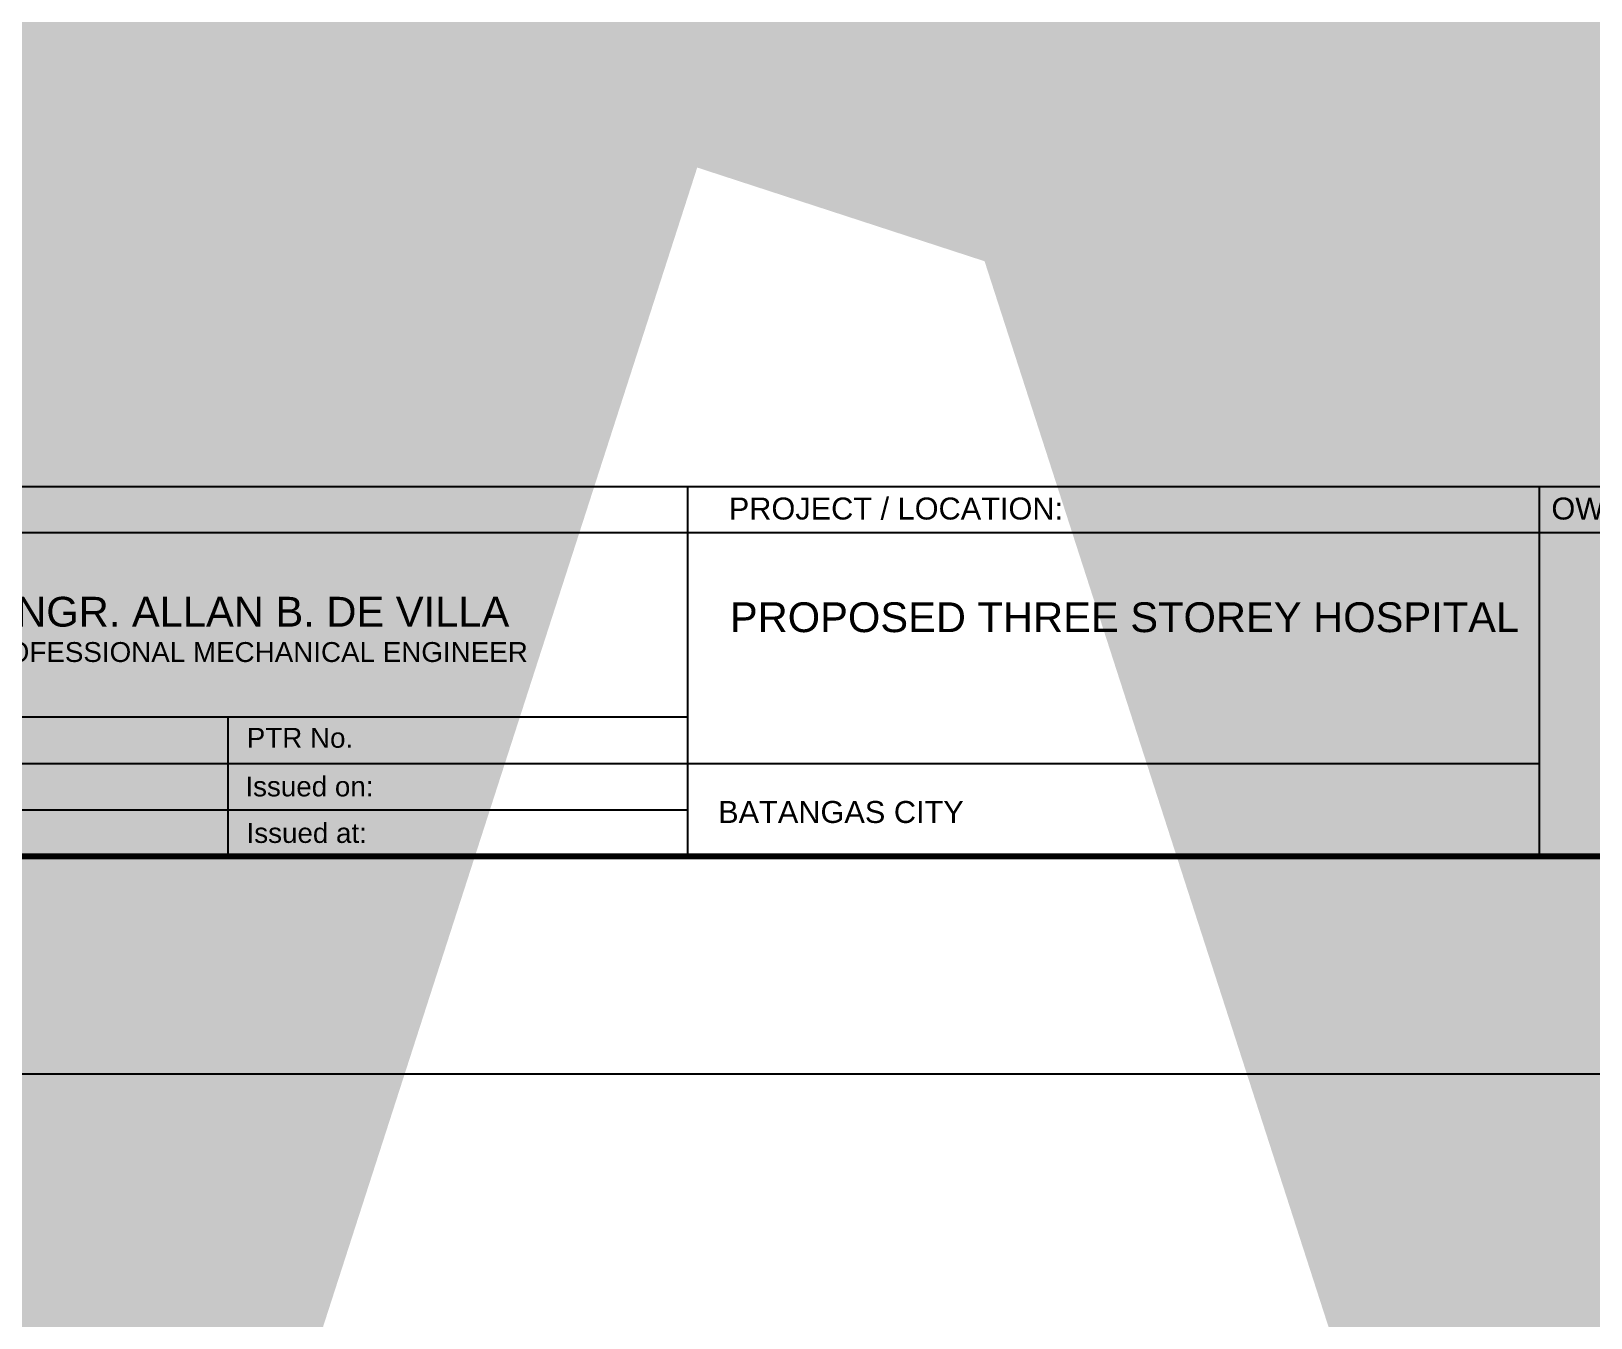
# Model space of a CAD drawing. Header units: millimetres. Extents: x -60 to 576, y -39 to 287.
# Drawn here: x 359 to 380.57, y 76.2 to 94.01 of the extents above; entities that cross this region are included whole.
import ezdxf

# ---------------------------------------------------------------- set-up
doc = ezdxf.new("R2010")
doc.units = ezdxf.units.MM
doc.header["$MEASUREMENT"] = 0
doc.layers.add('M-AC-TEXT', color=7, linetype='Continuous')
doc.layers.add('template', color=7, linetype='Continuous')
doc.styles.add('ar-dim-axis', font='romans.shx', dxfattribs={"width": 0.8})
doc.styles.add('arial', font='arial.ttf')
doc.styles.add('OIP FONT', font='GOTHIC.TTF', dxfattribs={"height": 150})
doc.styles.get("Standard").update_dxf_attribs({"font": 'arial.ttf'})
doc.dimstyles.new('ar-dim-axis', dxfattribs={"dimtxt": 350, "dimasz": 250, "dimexe": 75, "dimexo": 75, "dimgap": 200, "dimtad": 1, "dimdec": 0, "dimzin": 12, "dimdsep": 46, "dimtxsty": 'ar-dim-axis', "dimblk": 'ARCHTICK', "dimcen": 120, "dimclrd": 11, "dimclre": 8, "dimclrt": 4, "dimadec": 0, "dimazin": 3, "dimtm": 1, "dimtfac": 1, "dimtdec": 0, "dimtix": 1, "dimtmove": 2, "dimatfit": 3, "dimldrblk": 'ARCHTICK', "dimfxl": 1, "dimtolj": 1, "dimtzin": 0, "dimarcsym": 1})

# ---------------------------------------------------------------- blocks, each defined once
blk = doc.blocks.new('_ARCHTICK')
at = {"color": 0, "linetype": 'ByBlock', "const_width": 0.15}
blk.add_lwpolyline([(-0.5, -0.5), (0.5, 0.5)], dxfattribs=at)

msp = doc.modelspace()

# ---------------------------------------------------------------- linework, layer by layer
at = {"layer": 'template'}
for p, q in [((328.536, 87.708), (418.787, 87.708)), ((368.082, 82.588), (368.082, 87.708)), ((379.859, 87.708), (379.859, 82.588)), ((344.382, 87.068), (400.953, 87.068)), ((344.382, 84.518), (368.082, 84.518)), ((361.716, 84.518), (361.716, 82.588)), ((344.382, 83.874), (379.859, 83.874)), ((344.382, 83.231), (368.082, 83.231)), ((355.792, 83.231), (366.126, 83.231)), ((322.519, 79.579), (421.795, 79.579))]:
    msp.add_line(p, q, dxfattribs=at)
at = {"layer": 'template', "linetype": 'Continuous', "const_width": 0.0853}
msp.add_lwpolyline([(328.536, 82.588), (418.787, 82.588), (418.787, 146.967), (328.536, 146.967)], close=True, dxfattribs=at)

# ---------------------------------------------------------------- texts
at = {"color": 0, "linetype": 'ByBlock', "lineweight": 9}
msp.add_text('SCALE                                                                                                                              1:400', height=0.657637, dxfattribs=at).set_placement((354.995, 93.174))
at = {"layer": 'template', "style": 'arial'}
for s, height, p in [('PROJECT / LOCATION:', 0.30402, (368.647, 87.249)), ('PROJECT / LOCATION:', 0.30402, (368.647, 87.249)), ('PROJECT / LOCATION:', 0.30402, (368.647, 87.249)), ('OWNER', 0.304, (380.028, 87.249)), ('ENGR. ALLAN B. DE VILLA', 0.41257, (358.404, 85.767)), ('PROPOSED THREE STOREY HOSPITAL', 0.41257, (368.662, 85.691)), ('PROFESSIONAL MECHANICAL ENGINEER', 0.27505, (358.138, 85.278)), ('PTR No.', 0.275, (361.978, 84.091)), ('Issued on:', 0.275, (361.959, 83.418)), ('BATANGAS CITY', 0.30402, (368.5, 83.05)), ('Issued at:', 0.275, (361.975, 82.774))]:
    msp.add_text(s, height=height, dxfattribs=at).set_placement(p)

# ---------------------------------------------------------------- leaders
at = {"layer": 'M-AC-TEXT', "annotation_type": 0, "has_hookline": 1, "text_width": 1.46}
for points, hookline_direction in [([(256.113, 138.209), (256.239, 137.961), (256.615, 137.962)], 0), ([(271.741, 138.228), (271.868, 137.98), (272.244, 137.981)], 0), ([(251.894, 135.502), (252.02, 135.254), (252.396, 135.256)], 0), ([(361.073, 135.056), (361.2, 134.808), (361.576, 134.809)], 0), ([(251.947, 129.352), (252.073, 129.104), (252.449, 129.105)], 0), ([(376.115, 126.041), (375.988, 125.793), (375.612, 125.794)], 1), ([(376.117, 115.276), (375.99, 115.028), (375.614, 115.029)], 1), ([(263.974, 114.479), (264.101, 114.231), (264.477, 114.232)], 0), ([(251.885, 106.727), (252.012, 106.479), (252.388, 106.48)], 0), ([(361.079, 106.28), (361.205, 106.032), (361.581, 106.033)], 0)]:
    msp.add_leader(points, dimstyle='ar-dim-axis', override={"dimtxt": 150, "dimasz": 150, "dimgap": 200, "dimtad": 0, "dimtih": 1, "dimtoh": 1, "dimtxsty": 'OIP FONT', "dimclrd": 256, "dimclre": 256, "dimclrt": 256, "dimfxl": 0.2, "dimfxlon": 1, "dimlwd": 65535, "dimlwe": 65535}, dxfattribs=dict(at, hookline_direction=hookline_direction))

doc.saveas('drawing.dxf')
